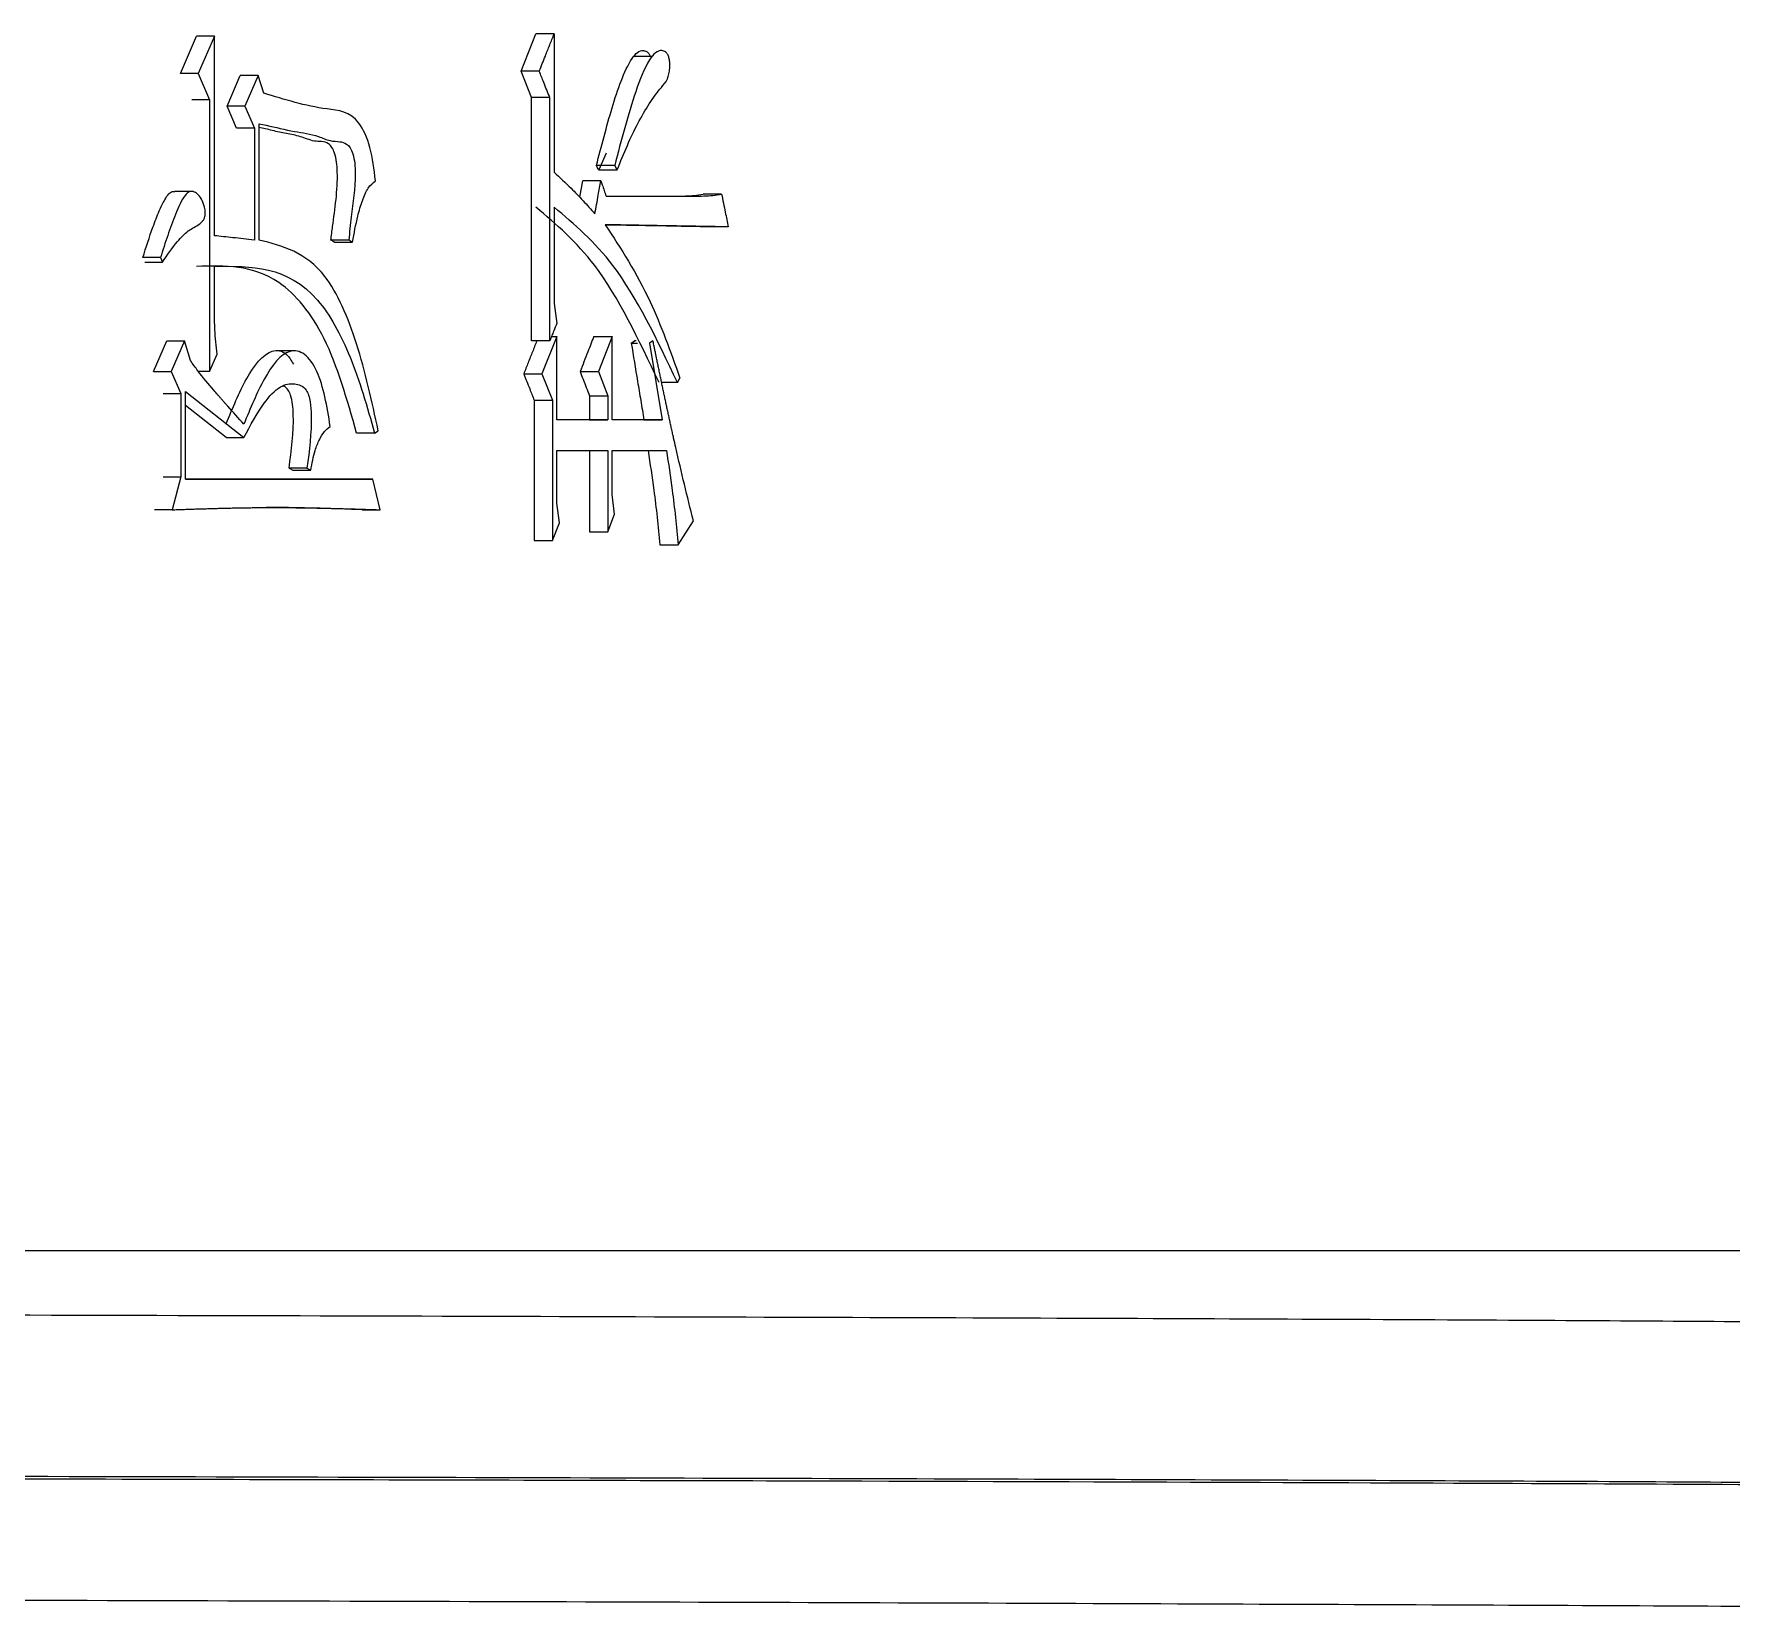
# Model space of a CAD drawing. Header units: millimetres. Extents: x 2687 to 4367, y 1046 to 2234.
# Drawn here: x 3499.78 to 3508.15, y 1370.34 to 1378.11 of the extents above; entities that cross this region are included whole.
import ezdxf

# ---------------------------------------------------------------- set-up
doc = ezdxf.new("R2010")
doc.units = ezdxf.units.MM

msp = doc.modelspace()

# ---------------------------------------------------------------- linework, layer by layer
at = {"color": 7, "linetype": 'Continuous', "lineweight": 25}
for p, q in [((3500.5004, 1377.9115), (3500.5806, 1378.0954)), ((3500.6682, 1378.0954), (3500.5806, 1378.0954)), ((3500.6682, 1378.0954), (3500.5879, 1377.9115)), ((3500.6682, 1377.111), (3500.6682, 1378.0954)), ((3502.1815, 1377.9223), (3502.2547, 1378.1062)), ((3502.3445, 1378.1062), (3502.3445, 1377.4247)), ((3502.8264, 1377.9942), (3502.735, 1377.9942)), ((3500.5879, 1377.9115), (3500.5004, 1377.9115)), ((3500.5879, 1377.9115), (3500.6446, 1377.7817)), ((3500.7307, 1377.7492), (3500.7961, 1377.9007)), ((3500.884, 1377.9007), (3500.7961, 1377.9007)), ((3500.884, 1377.9007), (3500.8186, 1377.7492)), ((3500.912, 1377.8141), (3500.884, 1377.9007)), ((3502.2332, 1377.7925), (3502.1815, 1377.9223)), ((3502.2712, 1377.9223), (3502.1815, 1377.9223)), ((3500.6446, 1377.7817), (3500.557, 1377.7817)), ((3500.6446, 1377.7817), (3500.6446, 1376.4403)), ((3502.323, 1377.7925), (3502.2332, 1377.7925)), ((3502.2332, 1376.5918), (3502.2332, 1377.7925)), ((3502.323, 1376.5918), (3502.323, 1377.7925)), ((3500.8186, 1377.7492), (3500.7307, 1377.7492)), ((3500.7774, 1377.641), (3500.7307, 1377.7492)), ((3500.8186, 1377.7492), (3500.8653, 1377.641)), ((3500.8653, 1377.641), (3500.7774, 1377.641)), ((3500.8653, 1377.641), (3500.8653, 1377.0894)), ((3500.8886, 1377.0893), (3500.8886, 1377.6626)), ((3502.6432, 1377.4571), (3502.553, 1377.4571)), ((3502.6016, 1377.5183), (3502.5655, 1377.4357)), ((3502.4705, 1377.3009), (3502.4853, 1377.3815)), ((3502.5754, 1377.3815), (3502.4853, 1377.3815)), ((3502.5655, 1377.4357), (3502.6557, 1377.4357)), ((3500.5591, 1377.3289), (3500.4711, 1377.3289)), ((3502.6008, 1377.3057), (3503.0354, 1377.3057)), ((3502.6008, 1377.3057), (3502.9447, 1377.3057)), ((3502.9447, 1377.3057), (3503.0354, 1377.3057)), ((3503.1708, 1377.3166), (3503.0799, 1377.3166)), ((3502.3445, 1377.2516), (3502.3445, 1376.7757)), ((3503.2034, 1377.1543), (3503.1125, 1377.1543)), ((3501.3313, 1377.0894), (3501.2428, 1377.0894)), ((3501.2611, 1377.0785), (3501.3496, 1377.0785)), ((3500.4024, 1377.0028), (3500.3151, 1377.0028)), ((3500.4024, 1377.0028), (3500.412, 1376.9811)), ((3500.6682, 1376.7432), (3500.6682, 1376.9595)), ((3502.3445, 1376.7757), (3502.3574, 1376.6783)), ((3502.3574, 1376.6134), (3502.2841, 1376.4295)), ((3502.3316, 1376.6134), (3502.3574, 1376.6134)), ((3502.3574, 1376.2024), (3502.3574, 1376.6134)), ((3502.6304, 1376.6134), (3502.5626, 1376.4404)), ((3502.6304, 1376.2024), (3502.6304, 1376.6134)), ((3500.3675, 1376.4403), (3500.434, 1376.5918)), ((3500.434, 1376.5918), (3500.5215, 1376.5918)), ((3500.5215, 1376.5918), (3500.4549, 1376.4403)), ((3500.55, 1376.4944), (3500.5215, 1376.5918)), ((3500.6446, 1376.4403), (3500.6823, 1376.5269)), ((3501.0614, 1376.5432), (3500.9733, 1376.5432)), ((3502.323, 1376.5918), (3502.2332, 1376.5918)), ((3502.725, 1376.581), (3502.7417, 1376.5918)), ((3502.725, 1376.581), (3502.755, 1376.581)), ((3502.749, 1376.5918), (3502.7417, 1376.5918)), ((3502.8322, 1376.5918), (3502.8155, 1376.581)), ((3502.8155, 1376.581), (3502.878, 1376.2024)), ((3500.3675, 1376.4403), (3500.4549, 1376.4403)), ((3500.4549, 1376.4403), (3500.5025, 1376.3321)), ((3500.6446, 1376.4403), (3500.5901, 1376.4403)), ((3502.4725, 1376.4404), (3502.5626, 1376.4404)), ((3502.5626, 1376.4404), (3502.6093, 1376.3214)), ((3502.1944, 1376.4295), (3502.2841, 1376.4295)), ((3502.2841, 1376.4295), (3502.3359, 1376.2997)), ((3502.9528, 1376.3862), (3502.875, 1376.3862)), ((3502.9528, 1376.3862), (3502.9652, 1376.4078)), ((3500.4151, 1376.3321), (3500.5025, 1376.3321)), ((3500.5025, 1376.3321), (3500.5025, 1375.9211)), ((3500.5262, 1376.343), (3500.8139, 1376.1158)), ((3500.5262, 1375.9103), (3500.5262, 1376.343)), ((3500.726, 1376.1158), (3500.5262, 1376.2738)), ((3502.2461, 1376.2997), (3502.3359, 1376.2997)), ((3502.3359, 1376.2997), (3502.3359, 1375.6074)), ((3502.5191, 1376.3214), (3502.6093, 1376.3214)), ((3502.5191, 1376.3214), (3502.5191, 1376.2024)), ((3502.6093, 1376.3214), (3502.6093, 1376.2024)), ((3502.6093, 1376.2024), (3502.3574, 1376.2024)), ((3502.5191, 1376.2024), (3502.3574, 1376.2024)), ((3502.5191, 1376.2024), (3502.6093, 1376.2024)), ((3502.878, 1376.2024), (3502.6304, 1376.2024)), ((3502.7875, 1376.2024), (3502.6304, 1376.2024)), ((3502.7875, 1376.2024), (3502.878, 1376.2024)), ((3500.726, 1376.1158), (3500.8139, 1376.1158)), ((3501.4586, 1376.1374), (3501.4767, 1376.1483)), ((3502.3574, 1376.0509), (3502.6093, 1376.0509)), ((3502.3574, 1375.7913), (3502.3574, 1376.0509)), ((3502.5191, 1376.0509), (3502.5191, 1375.6507)), ((3502.6093, 1376.0509), (3502.6093, 1375.6507)), ((3502.6304, 1376.0509), (3502.8988, 1376.0509)), ((3502.6304, 1375.8346), (3502.6304, 1376.0509)), ((3501.1251, 1375.9644), (3501.0369, 1375.9644)), ((3501.0369, 1375.9644), (3501.0553, 1375.9535)), ((3501.0553, 1375.9535), (3501.1435, 1375.9535)), ((3501.1251, 1375.9644), (3501.1435, 1375.9535)), ((3500.4151, 1375.9211), (3500.5025, 1375.9211)), ((3500.5025, 1375.9211), (3500.4596, 1375.7588)), ((3501.4495, 1375.9103), (3500.5262, 1375.9103)), ((3500.5262, 1375.9103), (3501.3609, 1375.9103)), ((3501.3609, 1375.9103), (3501.4495, 1375.9103)), ((3501.4857, 1375.7588), (3501.4495, 1375.9103)), ((3502.3703, 1375.694), (3502.3574, 1375.7913)), ((3502.6431, 1375.7372), (3502.6304, 1375.8346)), ((3500.4596, 1375.7588), (3500.3723, 1375.7588)), ((3501.397, 1375.7588), (3501.4857, 1375.7588)), ((3502.3359, 1375.6074), (3502.3703, 1375.694)), ((3502.6093, 1375.6507), (3502.6431, 1375.7372)), ((3502.9569, 1375.5858), (3503.0313, 1375.7048)), ((3502.2461, 1375.6074), (3502.3359, 1375.6074)), ((3502.5191, 1375.6507), (3502.6093, 1375.6507)), ((3502.8663, 1375.5858), (3502.9569, 1375.5858))]:
    msp.add_line(p, q, dxfattribs=at)
at = {"color": 7, "linetype": 'Continuous', "lineweight": 25, "flags": 128}
for points in [[(3502.3445, 1378.1062), (3502.2996, 1378.1062), (3502.2547, 1378.1062)], [(3502.5655, 1377.4356), (3502.5624, 1377.441), (3502.5592, 1377.4465), (3502.553, 1377.4571)], [(3502.6432, 1377.4571), (3502.6495, 1377.4464), (3502.6558, 1377.4356)], [(3500.3247, 1376.9811), (3500.3553, 1376.9811), (3500.3836, 1376.9811), (3500.412, 1376.9811)], [(3502.5403, 1376.6134), (3502.563, 1376.6134), (3502.5967, 1376.6134), (3502.6304, 1376.6134)], [(3502.2461, 1376.2997), (3502.2461, 1375.9536), (3502.2461, 1375.6074)], [(3501.4586, 1376.1374), (3501.4225, 1376.1374), (3501.3962, 1376.1374), (3501.3699, 1376.1374)]]:
    msp.add_lwpolyline(points, dxfattribs=at)
at = {"color": 7, "linetype": 'Continuous', "lineweight": 25}
for points, knots in [([(3502.2712, 1377.9223), (3502.2812, 1377.9473), (3502.2984, 1377.9904), (3502.3228, 1378.0517), (3502.3373, 1378.088), (3502.3445, 1378.1062)], [0, 0, 0, 0, 0.407194, 0.703597, 1, 1, 1, 1]), ([(3502.553, 1377.4571), (3502.5655, 1377.5049), (3502.6032, 1377.6484), (3502.656, 1377.8372), (3502.7159, 1377.9715), (3502.7553, 1378.0187), (3502.7802, 1378.026), (3502.7994, 1378.0218), (3502.8107, 1378.0115), (3502.817, 1378.0011), (3502.8185, 1377.9947), (3502.8186, 1377.9942)], [0, 0, 0, 0, 0.186803, 0.560962, 0.749178, 0.825797, 0.902611, 0.942659, 0.97537, 0.998161, 1, 1, 1, 1]), ([(3502.6557, 1377.4357), (3502.6722, 1377.4766), (3502.7205, 1377.5966), (3502.7937, 1377.7362), (3502.8627, 1377.8324), (3502.8989, 1377.8704), (3502.9115, 1377.9078), (3502.9155, 1377.9366), (3502.9154, 1377.9646), (3502.9116, 1377.9887), (3502.9048, 1378.0069), (3502.8928, 1378.0204), (3502.872, 1378.0268), (3502.8437, 1378.0181), (3502.7963, 1377.9558), (3502.7459, 1377.8254), (3502.6921, 1377.6445), (3502.6595, 1377.5197), (3502.6432, 1377.4571)], [0, 0, 0, 0, 0.09565, 0.280795, 0.373244, 0.419662, 0.436462, 0.4533, 0.470465, 0.483389, 0.496387, 0.510841, 0.535897, 0.579802, 0.622961, 0.750748, 0.875017, 1, 1, 1, 1]), ([(3502.323, 1377.7925), (3502.318, 1377.805), (3502.3081, 1377.8299), (3502.2908, 1377.8732), (3502.2785, 1377.904), (3502.2712, 1377.9223)], [0, 0, 0, 0, 0.288432, 0.576865, 1, 1, 1, 1]), ([(3501.4631, 1377.3814), (3501.4561, 1377.4384), (3501.4424, 1377.5496), (3501.3638, 1377.7238), (3501.17, 1377.7343), (3501.0144, 1377.7824), (3500.912, 1377.8141)], [0, 0, 0, 0, 0.12954, 0.252639, 0.50766, 1, 1, 1, 1]), ([(3500.8886, 1377.6626), (3500.9003, 1377.6604), (3500.9588, 1377.6492), (3501.0563, 1377.6232), (3501.1623, 1377.6118), (3501.2359, 1377.5765), (3501.2826, 1377.5764), (3501.3161, 1377.5693), (3501.3384, 1377.5471), (3501.3526, 1377.5134), (3501.3617, 1377.4683), (3501.3663, 1377.3606), (3501.3452, 1377.2364), (3501.3349, 1377.1276), (3501.3313, 1377.0894)], [0, 0, 0, 0, 0.051282, 0.25636, 0.431754, 0.51946, 0.589456, 0.639546, 0.668094, 0.696777, 0.732309, 0.768498, 0.918801, 1, 1, 1, 1]), ([(3501.2428, 1377.0894), (3501.2456, 1377.1115), (3501.2595, 1377.2214), (3501.2796, 1377.3498), (3501.2723, 1377.4745), (3501.2629, 1377.517), (3501.2489, 1377.5483), (3501.2157, 1377.5804), (3501.1731, 1377.5714), (3501.1157, 1377.5922), (3501.0583, 1377.6099), (3500.9887, 1377.6204), (3500.9324, 1377.6359), (3500.8988, 1377.6425), (3500.8886, 1377.6446)], [0, 0, 0, 0, 0.054921, 0.272966, 0.312507, 0.352188, 0.383382, 0.414603, 0.535292, 0.594414, 0.712513, 0.830508, 0.948503, 1, 1, 1, 1]), ([(3501.3496, 1377.0785), (3501.3576, 1377.1225), (3501.3707, 1377.1945), (3501.3972, 1377.2842), (3501.4253, 1377.3508), (3501.4507, 1377.3713), (3501.4631, 1377.3814)], [0, 0, 0, 0, 0.349071, 0.571765, 0.789358, 1, 1, 1, 1]), ([(3502.3445, 1377.4247), (3502.3725, 1377.3988), (3502.4207, 1377.3542), (3502.4873, 1377.2837), (3502.5262, 1377.2407), (3502.5456, 1377.2192)], [0, 0, 0, 0, 0.409741, 0.70481, 1, 1, 1, 1]), ([(3502.5456, 1377.2192), (3502.5484, 1377.2345), (3502.5541, 1377.2653), (3502.564, 1377.3193), (3502.5711, 1377.3581), (3502.5754, 1377.3815)], [0, 0, 0, 0, 0.283862, 0.567725, 1, 1, 1, 1]), ([(3502.5754, 1377.3815), (3502.5775, 1377.3751), (3502.5828, 1377.3594), (3502.5913, 1377.3341), (3502.5976, 1377.3152), (3502.6008, 1377.3057)], [0, 0, 0, 0, 0.250001, 0.625, 1, 1, 1, 1]), ([(3500.3151, 1377.0028), (3500.3312, 1377.0537), (3500.3565, 1377.1333), (3500.3932, 1377.2279), (3500.4193, 1377.2833), (3500.4407, 1377.3177), (3500.4581, 1377.3297), (3500.4676, 1377.3281), (3500.471, 1377.3276)], [0, 0, 0, 0, 0.3851135, 0.6027918, 0.7681525, 0.8746939, 0.9554268, 1, 1, 1, 1]), ([(3500.412, 1376.9811), (3500.4362, 1377.0161), (3500.4766, 1377.0744), (3500.5385, 1377.1394), (3500.5823, 1377.158), (3500.6083, 1377.1801), (3500.617, 1377.1925), (3500.6218, 1377.2048), (3500.6237, 1377.2184), (3500.6228, 1377.2367), (3500.6171, 1377.2634), (3500.6049, 1377.2939), (3500.5855, 1377.3184), (3500.5643, 1377.3298), (3500.5429, 1377.3294), (3500.51, 1377.2983), (3500.4766, 1377.2179), (3500.437, 1377.1132), (3500.414, 1377.0397), (3500.4024, 1377.0028)], [0, 0, 0, 0, 0.156412, 0.260868, 0.365462, 0.392662, 0.410241, 0.42134, 0.432549, 0.445637, 0.467959, 0.506678, 0.545841, 0.586947, 0.621916, 0.6571, 0.775363, 0.887354, 1, 1, 1, 1]), ([(3502.9447, 1377.3057), (3502.9608, 1377.306), (3502.9915, 1377.3066), (3503.0366, 1377.3088), (3503.0655, 1377.314), (3503.0799, 1377.3166)], [0, 0, 0, 0, 0.356279, 0.677944, 1, 1, 1, 1]), ([(3503.0354, 1377.3057), (3503.0516, 1377.306), (3503.0823, 1377.3066), (3503.1274, 1377.3088), (3503.1563, 1377.314), (3503.1708, 1377.3166)], [0, 0, 0, 0, 0.355817, 0.677713, 1, 1, 1, 1]), ([(3503.1708, 1377.3166), (3503.1738, 1377.3016), (3503.1799, 1377.2715), (3503.1907, 1377.2175), (3503.1986, 1377.1784), (3503.2034, 1377.1543)], [0, 0, 0, 0, 0.277507, 0.555013, 1, 1, 1, 1]), ([(3502.8622, 1376.3862), (3502.7618, 1376.5977), (3502.5841, 1376.9721), (3502.3546, 1377.1668), (3502.2547, 1377.2516)], [0, 0, 0, 0, 0.564667, 1, 1, 1, 1]), ([(3502.9528, 1376.3862), (3502.8523, 1376.5977), (3502.6743, 1376.9721), (3502.4446, 1377.1668), (3502.3445, 1377.2516)], [0, 0, 0, 0, 0.564597, 1, 1, 1, 1]), ([(3500.8653, 1377.0894), (3500.8475, 1377.0913), (3500.812, 1377.0952), (3500.7464, 1377.1024), (3500.6983, 1377.1077), (3500.6682, 1377.111)], [0, 0, 0, 0, 0.2714755, 0.542951, 1, 1, 1, 1]), ([(3503.2034, 1377.1543), (3503.1995, 1377.1544), (3503.1878, 1377.1546), (3503.1721, 1377.1549), (3503.1525, 1377.1552), (3503.1329, 1377.1556), (3503.1132, 1377.1559), (3503.0935, 1377.1563), (3503.0777, 1377.1565), (3503.058, 1377.1569), (3503.0382, 1377.1572), (3503.0184, 1377.1575), (3502.9986, 1377.1579), (3502.9827, 1377.1582), (3502.9629, 1377.1585), (3502.947, 1377.1588), (3502.9271, 1377.1591), (3502.9071, 1377.1595), (3502.8872, 1377.1598), (3502.8672, 1377.1602), (3502.8512, 1377.1605), (3502.8311, 1377.1608), (3502.8111, 1377.1612), (3502.791, 1377.1616), (3502.7709, 1377.1619), (3502.7548, 1377.1622), (3502.7346, 1377.1626), (3502.7184, 1377.1629), (3502.6982, 1377.1633), (3502.6821, 1377.1636), (3502.6618, 1377.1639), (3502.6347, 1377.1644), (3502.6116, 1377.1648), (3502.5966, 1377.1651)], [0, 0, 0, 0, 0.019729, 0.059186, 0.078915, 0.118372, 0.157829, 0.177558, 0.217015, 0.236744, 0.276201, 0.315659, 0.335387, 0.374845, 0.394573, 0.43403, 0.453759, 0.493216, 0.532674, 0.552402, 0.59186, 0.611588, 0.651046, 0.690503, 0.710232, 0.749689, 0.769418, 0.808875, 0.828604, 0.868061, 0.88779, 0.927247, 1, 1, 1, 1]), ([(3502.5966, 1377.1651), (3502.6739, 1377.047), (3502.8131, 1376.8344), (3502.9184, 1376.5391), (3502.9652, 1376.4078)], [0, 0, 0, 0, 0.555449, 1, 1, 1, 1]), ([(3503.1125, 1377.1543), (3503.0497, 1377.1555), (3502.9188, 1377.1579), (3502.747, 1377.161), (3502.6372, 1377.1629), (3502.5974, 1377.1636)], [0, 0, 0, 0, 0.371075, 0.772541, 1, 1, 1, 1]), ([(3501.4767, 1376.1483), (3501.4447, 1376.295), (3501.3819, 1376.5837), (3501.1969, 1377.0114), (3501.0044, 1377.0601), (3500.8886, 1377.0893)], [0, 0, 0, 0, 0.2918042, 0.5741123, 1, 1, 1, 1]), ([(3501.2611, 1377.0785), (3501.2595, 1377.0795), (3501.2564, 1377.0813), (3501.2504, 1377.0849), (3501.2458, 1377.0876), (3501.2428, 1377.0894)], [0, 0, 0, 0, 0.253186, 0.506379, 1, 1, 1, 1]), ([(3501.3496, 1377.0785), (3501.3465, 1377.0804), (3501.3404, 1377.084), (3501.3343, 1377.0876), (3501.3313, 1377.0894)], [0, 0, 0, 0, 0.499996, 1, 1, 1, 1]), ([(3501.3699, 1376.1374), (3501.3226, 1376.3036), (3501.2301, 1376.6285), (3500.9475, 1376.9701), (3500.7192, 1376.9635), (3500.5806, 1376.9595)], [0, 0, 0, 0, 0.291237, 0.569425, 1, 1, 1, 1]), ([(3500.6682, 1376.9595), (3500.8493, 1376.9614), (3501.1042, 1376.9639), (3501.3484, 1376.522), (3501.4215, 1376.267), (3501.4586, 1376.1374)], [0, 0, 0, 0, 0.546872, 0.769893, 1, 1, 1, 1]), ([(3500.6823, 1376.5269), (3500.6777, 1376.5666), (3500.6693, 1376.6378), (3500.6685, 1376.7109), (3500.6682, 1376.7432)], [0, 0, 0, 0, 0.558835, 1, 1, 1, 1]), ([(3502.3574, 1376.6783), (3502.3525, 1376.666), (3502.3443, 1376.6454), (3502.3328, 1376.6165), (3502.3263, 1376.6), (3502.323, 1376.5918)], [0, 0, 0, 0, 0.428361, 0.714181, 1, 1, 1, 1]), ([(3502.5403, 1376.6134), (3502.5305, 1376.5885), (3502.5143, 1376.5471), (3502.4918, 1376.4894), (3502.4789, 1376.4567), (3502.4725, 1376.4404)], [0, 0, 0, 0, 0.432898, 0.716449, 1, 1, 1, 1]), ([(3500.726, 1376.1807), (3500.7579, 1376.2593), (3500.8202, 1376.4133), (3500.9272, 1376.5534), (3501.0174, 1376.5439), (3501.0475, 1376.4955), (3501.0585, 1376.4779)], [0, 0, 0, 0, 0.366502, 0.718078, 0.897344, 1, 1, 1, 1]), ([(3501.24, 1376.1699), (3501.2236, 1376.2691), (3501.1988, 1376.4188), (3501.1151, 1376.5366), (3501.0165, 1376.5567), (3500.9078, 1376.4122), (3500.8456, 1376.2589), (3500.8139, 1376.1807)], [0, 0, 0, 0, 0.25015, 0.377758, 0.502112, 0.745934, 1, 1, 1, 1]), ([(3502.259, 1376.5918), (3502.2519, 1376.574), (3502.2377, 1376.5381), (3502.2161, 1376.484), (3502.2016, 1376.4477), (3502.1944, 1376.4295)], [0, 0, 0, 0, 0.32842, 0.66421, 1, 1, 1, 1]), ([(3502.725, 1376.581), (3502.7354, 1376.5182), (3502.751, 1376.4237), (3502.7718, 1376.2975), (3502.7823, 1376.2341), (3502.7875, 1376.2024)], [0, 0, 0, 0, 0.497508, 0.748754, 1, 1, 1, 1]), ([(3503.0313, 1375.7048), (3503.0017, 1375.8243), (3502.9684, 1375.9588), (3502.9358, 1376.1044), (3502.929, 1376.135), (3502.9239, 1376.1581), (3502.9189, 1376.1812), (3502.9147, 1376.2004), (3502.9105, 1376.2197), (3502.9072, 1376.2352), (3502.9038, 1376.2506), (3502.9013, 1376.2622), (3502.8989, 1376.2738), (3502.8956, 1376.2893), (3502.8923, 1376.3048), (3502.889, 1376.3203), (3502.8865, 1376.3319), (3502.884, 1376.3435), (3502.8808, 1376.359), (3502.8775, 1376.3745), (3502.8742, 1376.3901), (3502.8718, 1376.4017), (3502.8685, 1376.4173), (3502.8653, 1376.4328), (3502.862, 1376.4484), (3502.8596, 1376.46), (3502.8572, 1376.4717), (3502.8547, 1376.4834), (3502.8523, 1376.495), (3502.8503, 1376.5048), (3502.8486, 1376.5125), (3502.8474, 1376.5184), (3502.8462, 1376.5242), (3502.8446, 1376.532), (3502.843, 1376.5398), (3502.8414, 1376.5476), (3502.8401, 1376.5534), (3502.8389, 1376.5593), (3502.8373, 1376.567), (3502.8357, 1376.5748), (3502.8338, 1376.5837), (3502.8328, 1376.5887), (3502.8322, 1376.5918)], [0, 0, 0, 0, 0.414083, 0.465835, 0.49171, 0.517586, 0.543462, 0.569338, 0.582276, 0.608151, 0.621089, 0.634027, 0.646965, 0.659903, 0.685779, 0.698716, 0.711654, 0.724592, 0.73753, 0.763406, 0.776344, 0.789282, 0.802219, 0.828095, 0.841033, 0.853971, 0.866909, 0.879847, 0.892784, 0.905722, 0.912191, 0.91866, 0.925129, 0.931598, 0.944536, 0.951005, 0.957474, 0.963943, 0.970412, 0.98335, 0.989818, 1, 1, 1, 1]), ([(3500.8139, 1376.1807), (3500.7874, 1376.2103), (3500.7577, 1376.2436), (3500.7246, 1376.2809), (3500.7163, 1376.2902), (3500.708, 1376.2996), (3500.6998, 1376.3089), (3500.6915, 1376.3183), (3500.6799, 1376.3315), (3500.6452, 1376.371), (3500.5997, 1376.4258), (3500.5622, 1376.4775), (3500.55, 1376.4944)], [0, 0, 0, 0, 0.2975225, 0.3347128, 0.3719031, 0.3904982, 0.4276885, 0.4648788, 0.4834739, 0.5578545, 0.8555026, 1, 1, 1, 1]), ([(3502.4725, 1376.4404), (3502.4774, 1376.4279), (3502.4876, 1376.4018), (3502.5032, 1376.3621), (3502.5138, 1376.3349), (3502.5191, 1376.3214)], [0, 0, 0, 0, 0.314838, 0.657419, 1, 1, 1, 1]), ([(3500.8139, 1376.1158), (3500.846, 1376.1751), (3500.9003, 1376.2756), (3500.9867, 1376.3719), (3501.0508, 1376.385), (3501.0937, 1376.3741), (3501.118, 1376.3562), (3501.1337, 1376.3247), (3501.1432, 1376.2822), (3501.1506, 1376.1589), (3501.1364, 1376.0508), (3501.1251, 1375.9644)], [0, 0, 0, 0, 0.237031, 0.40138, 0.534635, 0.589033, 0.643886, 0.675792, 0.707579, 0.7663, 1, 1, 1, 1]), ([(3501.0369, 1375.9644), (3501.0483, 1376.0521), (3501.062, 1376.1562), (3501.0552, 1376.2787), (3501.047, 1376.3216), (3501.0312, 1376.3536), (3501.0185, 1376.3631), (3501.0111, 1376.3687)], [0, 0, 0, 0, 0.591957, 0.701657, 0.812291, 0.891111, 1, 1, 1, 1]), ([(3502.1944, 1376.4295), (3502.1994, 1376.417), (3502.2093, 1376.3921), (3502.2266, 1376.3488), (3502.2388, 1376.318), (3502.2461, 1376.2997)], [0, 0, 0, 0, 0.2886016, 0.577203, 1, 1, 1, 1]), ([(3501.1435, 1375.9535), (3501.1499, 1375.9873), (3501.1604, 1376.0425), (3501.1852, 1376.1057), (3501.2106, 1376.1473), (3501.2302, 1376.1624), (3501.24, 1376.1699)], [0, 0, 0, 0, 0.34974, 0.571287, 0.787704, 1, 1, 1, 1]), ([(3502.8083, 1376.0509), (3502.8179, 1375.9861), (3502.8341, 1375.8773), (3502.8532, 1375.7219), (3502.8619, 1375.6312), (3502.8663, 1375.5858)], [0, 0, 0, 0, 0.424957, 0.71216, 1, 1, 1, 1]), ([(3502.8988, 1376.0509), (3502.9087, 1375.9862), (3502.9251, 1375.8776), (3502.9433, 1375.7216), (3502.9524, 1375.6311), (3502.9569, 1375.5858)], [0, 0, 0, 0, 0.424962, 0.712284, 1, 1, 1, 1]), ([(3500.4596, 1375.7588), (3500.4687, 1375.7591), (3500.4822, 1375.7596), (3500.5002, 1375.7602), (3500.5137, 1375.7606), (3500.5272, 1375.7611), (3500.5407, 1375.7615), (3500.5541, 1375.7619), (3500.5676, 1375.7624), (3500.5811, 1375.7628), (3500.599, 1375.7634), (3500.6169, 1375.7639), (3500.6348, 1375.7644), (3500.6482, 1375.7648), (3500.6661, 1375.7653), (3500.6839, 1375.7658), (3500.7018, 1375.7663), (3500.7151, 1375.7666), (3500.7285, 1375.7669), (3500.7463, 1375.7674), (3500.7641, 1375.7677), (3500.7818, 1375.7681), (3500.7952, 1375.7683), (3500.8085, 1375.7686), (3500.8262, 1375.7688), (3500.8439, 1375.7691), (3500.8616, 1375.7693), (3500.8726, 1375.7694), (3500.8815, 1375.7695), (3500.8881, 1375.7696), (3500.8947, 1375.7696), (3500.9036, 1375.7697), (3500.9124, 1375.7697), (3500.9212, 1375.7698), (3500.9278, 1375.7698), (3500.9344, 1375.7698), (3500.941, 1375.7698), (3500.9476, 1375.7698), (3500.9532, 1375.7698), (3500.9576, 1375.7698), (3500.9609, 1375.7698), (3500.9653, 1375.7698), (3500.9697, 1375.7698), (3500.974, 1375.7698), (3500.9784, 1375.7698), (3500.9839, 1375.7698), (3500.9905, 1375.7698), (3500.9993, 1375.7697), (3501.0081, 1375.7697), (3501.0169, 1375.7696), (3501.0235, 1375.7696), (3501.0322, 1375.7695), (3501.0432, 1375.7694), (3501.0563, 1375.7693), (3501.0695, 1375.7691), (3501.0826, 1375.769), (3501.1001, 1375.7687), (3501.1175, 1375.7685), (3501.135, 1375.7682), (3501.1481, 1375.768), (3501.1611, 1375.7677), (3501.1786, 1375.7674), (3501.196, 1375.767), (3501.2133, 1375.7666), (3501.2264, 1375.7663), (3501.2394, 1375.766), (3501.2567, 1375.7656), (3501.274, 1375.7651), (3501.2913, 1375.7647), (3501.3043, 1375.7643), (3501.3216, 1375.7638), (3501.3389, 1375.7633), (3501.3561, 1375.7628), (3501.369, 1375.7624), (3501.382, 1375.7621), (3501.3992, 1375.7615), (3501.4164, 1375.761), (3501.4335, 1375.7605), (3501.4464, 1375.7601), (3501.4638, 1375.7595), (3501.4769, 1375.7591), (3501.4857, 1375.7588)], [0, 0, 0, 0, 0.025705, 0.038557, 0.05141, 0.064262, 0.077115, 0.089967, 0.102819, 0.115672, 0.128524, 0.154229, 0.167082, 0.179934, 0.192786, 0.218491, 0.231344, 0.244196, 0.257049, 0.269901, 0.295606, 0.308458, 0.321311, 0.334163, 0.347016, 0.37272, 0.385573, 0.398425, 0.404851, 0.411278, 0.417704, 0.42413, 0.436983, 0.443409, 0.449835, 0.456261, 0.462687, 0.469114, 0.47554, 0.478753, 0.481966, 0.485179, 0.491605, 0.494818, 0.498032, 0.504458, 0.510884, 0.51731, 0.530163, 0.536589, 0.543015, 0.549441, 0.562294, 0.575146, 0.587999, 0.600851, 0.613703, 0.639408, 0.652261, 0.665113, 0.677966, 0.690818, 0.716523, 0.729375, 0.742228, 0.75508, 0.767932, 0.793637, 0.80649, 0.819342, 0.832195, 0.857899, 0.870752, 0.883604, 0.896457, 0.909309, 0.935014, 0.947866, 0.960719, 0.973571, 1, 1, 1, 1]), ([(3501.397, 1375.7588), (3501.2593, 1375.764), (3501.1025, 1375.7699), (3500.9425, 1375.7698), (3500.9229, 1375.7698)], [0, 0, 0, 0, 0.87795, 1, 1, 1, 1]), ([(3445.1211, 1372.1039), (3445.7675, 1372.1039), (3449.0028, 1372.1039), (3454.7548, 1372.104), (3460.9544, 1372.1041), (3466.9638, 1372.1041), (3471.6032, 1372.1042), (3477.1404, 1372.1042), (3481.3488, 1372.1042), (3486.2833, 1372.1043), (3490.881, 1372.1043), (3494.9761, 1372.1043), (3498.6577, 1372.1044), (3501.2662, 1372.1044), (3504.0763, 1372.1045), (3505.9466, 1372.1046), (3507.9749, 1372.1047), (3508.7311, 1372.1047), (3509.2598, 1372.1048)], [0, 0, 0, 0, 0.020124, 0.100733, 0.181328, 0.221587, 0.302184, 0.342442, 0.423039, 0.463298, 0.543894, 0.624491, 0.664749, 0.745346, 0.785604, 0.8662, 0.906458, 1, 1, 1, 1]), ([(3419.944, 1371.8331), (3422.3387, 1371.8338), (3427.1439, 1371.8351), (3434.4681, 1371.836), (3440.4124, 1371.8359), (3444.9444, 1371.8353), (3448.0774, 1371.8348), (3451.1936, 1371.834), (3454.2873, 1371.8331), (3457.3528, 1371.832), (3460.3843, 1371.8307), (3464.6383, 1371.8286), (3470.1787, 1371.8253), (3476.9226, 1371.8201), (3483.6502, 1371.8134), (3489.3712, 1371.806), (3494.0917, 1371.7984), (3497.8944, 1371.791), (3501.3286, 1371.7827), (3504.287, 1371.7737), (3506.7404, 1371.764), (3507.7859, 1371.7571), (3508.3178, 1371.7537)], [0, 0, 0, 0, 0.060834, 0.1220737, 0.183719, 0.2102711, 0.2368979, 0.2635992, 0.2903751, 0.3172255, 0.3441506, 0.3711502, 0.4324096, 0.4986217, 0.5697855, 0.6458999, 0.6994123, 0.7551267, 0.8130428, 0.8731605, 0.9354796, 1, 1, 1, 1]), ([(3509.6106, 1370.9406), (3508.8857, 1370.9451), (3507.436, 1370.9542), (3503.6457, 1370.9671), (3498.7476, 1370.9792), (3492.7069, 1370.9902), (3485.659, 1370.9999), (3477.7161, 1371.0082), (3469.0165, 1371.0149), (3459.7091, 1371.0199), (3449.9519, 1371.0232), (3439.918, 1371.0246), (3429.7577, 1371.0243), (3423.0696, 1371.0225), (3419.7256, 1371.0216)], [0, 0, 0, 0, 0.083333, 0.166667, 0.25, 0.333334, 0.416667, 0.5, 0.583334, 0.666667, 0.75, 0.833334, 0.916667, 1, 1, 1, 1]), ([(3509.0738, 1370.9545), (3508.5741, 1370.9578), (3507.5882, 1370.9643), (3505.3077, 1370.9736), (3502.5469, 1370.9823), (3499.3186, 1370.9903), (3495.7079, 1370.9976), (3491.1619, 1371.0053), (3485.5587, 1371.013), (3478.8401, 1371.0202), (3471.9374, 1371.026), (3465.0079, 1371.0304), (3458.1839, 1371.0337), (3451.5738, 1371.0359), (3445.2639, 1371.0373), (3438.7421, 1371.0379), (3432.1599, 1371.0377), (3425.6814, 1371.0367), (3421.6755, 1371.0356), (3419.8031, 1371.0351)], [0, 0, 0, 0, 0.060587, 0.1195299, 0.1768287, 0.2324833, 0.2864935, 0.3388593, 0.4142998, 0.4860434, 0.5540892, 0.6184368, 0.6790855, 0.7360349, 0.7892846, 0.838834, 0.8991333, 0.9528558, 1, 1, 1, 1]), ([(3419.595, 1370.4329), (3422.6197, 1370.4337), (3428.6562, 1370.4354), (3437.8093, 1370.4357), (3446.8512, 1370.4344), (3455.6786, 1370.4314), (3464.1708, 1370.4268), (3471.0152, 1370.4216), (3476.4724, 1370.4165), (3480.8252, 1370.4118), (3485.283, 1370.4063), (3489.7616, 1370.3997), (3493.8954, 1370.3925), (3497.6359, 1370.3847), (3500.9542, 1370.3766), (3503.9894, 1370.3675), (3506.6416, 1370.3576), (3508.8765, 1370.3469), (3509.8545, 1370.3394), (3510.3536, 1370.3356)], [0, 0, 0, 0, 0.0746907, 0.1490623, 0.2231148, 0.2968479, 0.3702616, 0.4433557, 0.4832428, 0.5266364, 0.5735359, 0.623941, 0.6778511, 0.7254581, 0.7754993, 0.8279744, 0.882883, 0.940225, 1, 1, 1, 1])]:
    msp.add_open_spline(points, degree=3, knots=knots, dxfattribs=at)

doc.saveas('drawing.dxf')
